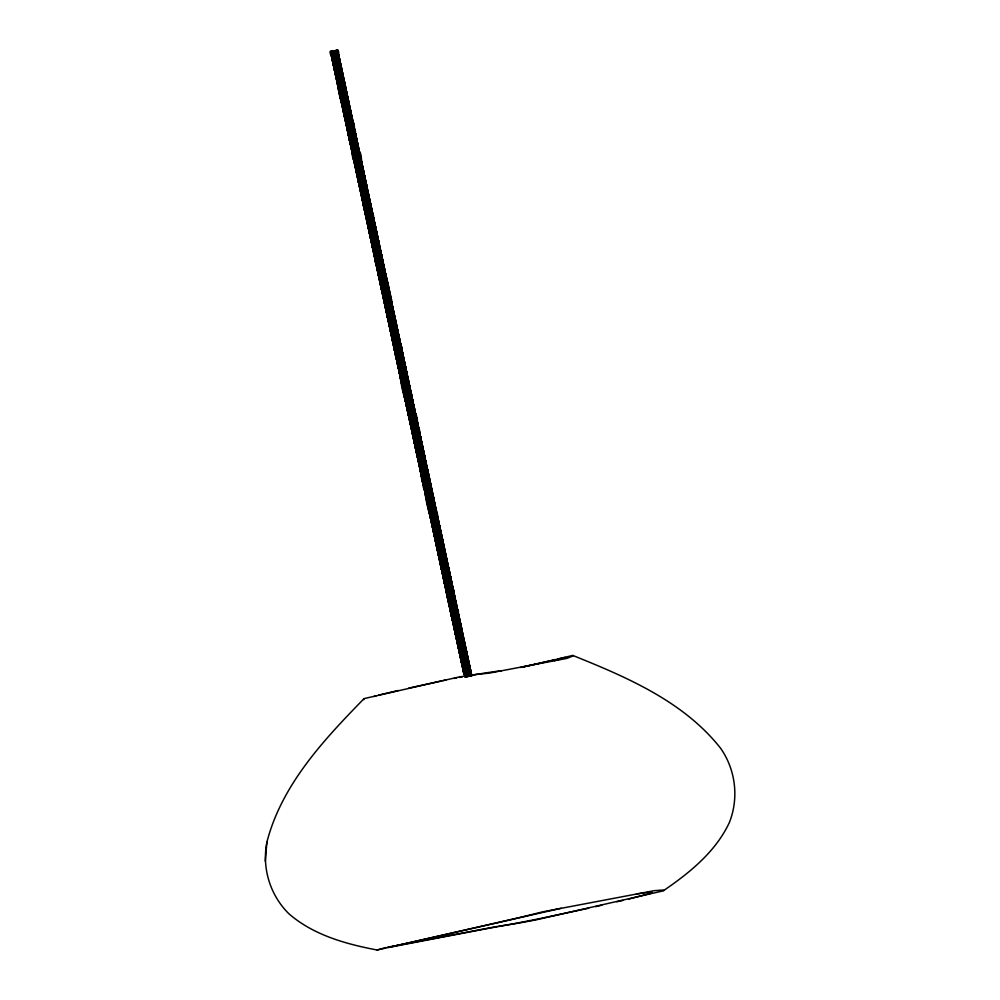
<?xml version="1.0" encoding="UTF-8"?>
<svg xmlns="http://www.w3.org/2000/svg" width="1000" height="1000" viewBox="0 0 1000 1000"><rect width="100%" height="100%" fill="white"/><g stroke="black" fill="none" stroke-linecap="round" stroke-linejoin="round"><path stroke-width="1.5" d="M663.6 890.588C689.7 872.763 715.75 851.688 729.362 822.525C739.087 798 735.688 769.663 720.5 748.112C683.575 701.413 626.862 677.175 572.925 655.5M498.387 926.287L513.987 923.888A64 3.887 -11.5 0 0 536.263 919.812L662.9 890.95A64 2.575 -9.9 0 0 662.35 890.075L654.325 890.65L543.188 911.737L526.725 915.812A64 1.65 -12.7 0 1 504.688 920.975L377.113 950C345.85 944.075 313.425 935.05 288.975 913.838C270.25 895.462 261.837 868.35 266.837 842.6L266.875 842.212C281.6 785 323.45 740.212 363.762 698.95M266.875 842.212L265.287 861.2M330.588 51.525C327.65 58.712 343.1 55.2 337.5 50.012L471.575 675.85C466.512 652.312 453.338 630.95 449.588 607.175L409.9 421.938L417.025 420.412L435.275 507.537M464 671.612L464.137 674.5L330.662 51.475L346.85 96.412L353.05 124.513L349.55 109.05L337.312 76.438L332.3 59.938L339.425 58.412L336.912 50.113L471.075 675.9M357.45 147.062L358.175 146.888L352.6 121.613L339.125 84.85L334.1 68.362L341.225 66.838L342.325 73.975M332.638 59.913L334.975 72.588L342.125 71.05L341.938 74.062M339.55 92.175L334.738 69.725L335.875 76.8L343.025 75.25L337.25 50.05L471.413 675.837M372.113 212.875L368.5 197.438L352.325 152.5L336.812 80.988L343.938 79.463L351.55 117.5M343.75 82.487L343.938 79.463L337.612 50L338.325 54.275L337.587 54.462M334.963 69.688L337.688 85.213L344.837 83.675L340.525 66.95L334.525 50.6L468.688 676.388M358.175 146.888L338.612 89.412L345.737 87.888L345.938 90.812M346.613 96.55C346.413 81.65 338.537 65.45 333.1 50.912L467.25 676.688M347.512 100.763C349.513 99.4 349.862 105.175 348.425 104.963M366.463 189.15L365.562 180.512L362.525 167.913L347.638 127.062L343.125 110.45L350.25 108.925L372.375 212.812M365.562 184.95L366.488 184.7L363.088 172.188L349.438 135.475L344.025 114.663L351.15 113.138L335 68.125L330.487 51.525L464.025 674.513L471.175 672.975L470.988 676L459.137 644.688L454.125 628.2L461.25 626.675L463.25 638.025M355.462 135.738L356.062 138.537L355.637 134.2L348.537 135.712L361.15 194.662L368.3 193.113L368.7 197.475L363.988 176.4L351.763 143.775L346.737 127.287L353.862 125.763L354.963 132.9M344.888 115.988L348.512 135.725L349.675 135.525M356.562 138.4L349.412 139.938L350.575 139.738M356.538 142.85C356.962 133.175 350.863 119.775 347.163 109.537C342.85 98.012 336.812 85.162 335.975 73.875L338.787 89.362L354.963 134.3L359.675 155.375L358.587 148.25M358.35 146.838L351.25 148.338L351.012 144.025L351.625 146.838M360.575 159.588L353.95 160.963L358.975 177.45L371.213 210.062L374.113 222.725L373.512 219.925M363.988 175C361.463 148.55 342.625 123.275 341.55 97.638M364.487 177.825L365.087 180.637L364.688 176.275L365.4 180.562M365.562 180.512L358.462 182.013L363.488 198.5L375.725 231.112L381.125 254.975C378.113 231.962 363.225 209.913 359.7 186.188L360.275 190.425L367.4 188.912L351.25 143.9L347.638 131.5L347.413 127.188M370.825 208.762C373.988 200.912 360.9 211.962 363.95 204.363L372.875 249.375L380.025 247.838L380.125 250.787L376.625 235.325L364.387 202.712L359.363 186.225L366.488 184.7M382.038 259.188L379.325 247.95L367.1 215.338L362.075 198.85L369.2 197.325L371.2 208.675M369.175 197.35L349.438 139.913M369.6 201.688L367.612 190.35M367.525 222.662L362.713 200.212L364.762 211.5L371.912 209.95L372 212.9M373.275 217.025C375.312 211.375 365.35 216.312 366.362 215.588C370.625 243.7 387.887 268.325 390.15 297.062M367.725 219.713L366.562 219.913L373.713 218.375L374.588 227.037M374.412 222.65C370.9 198.988 356.9 177.675 352.7 153.925M380.988 284.363L381 287.262L388.15 285.725L368.387 228.312L375.513 226.788L374.412 224.125M353.013 153.875L357.137 173.463L373.35 218.425L376.425 231L375.487 231.25M376.4 235.463L377.325 235.212L370.1 201.537L362.975 203.062L409.9 421.938C414.55 443.188 426.662 462.188 430.062 483.7L429.462 480.9M377.3 239.662L378.225 239.412L373.913 222.7L360.275 185.987L357.562 177.8L358.7 177.613M393.537 315.438L394.438 315.2L391.962 306.887L379.725 274.275L374.712 257.775L381.712 256.262M382.537 262.013L383.137 264.825C380.688 239.462 365.288 216.938 360.825 191.812M374.688 257.8C376.575 267.838 375 266.512 383.638 264.675L377.325 235.212L370.2 236.737L369.963 232.425L370.575 235.238M399.175 339.162L395.575 323.725L383.338 291.112L378.312 274.613L385.438 273.087L386.325 281.762M385.425 273.113L384.513 273.337M377.65 266.012L376.85 266.163L379.2 278.837L386.35 277.3L381.138 256.375L364.95 211.425L353.913 158.088M379.588 277.325L378.65 274.587L380.1 283.05L387.25 281.512L369.775 232.4L366.025 215.65M389.775 297.162C393.237 291.15 382.75 296.25 383.5 295.562M406.912 377.137L407.075 374.137L404.6 365.812L392.362 333.2L387.337 316.712L394.35 315.2M400.35 343.3L396.25 323.625L389.125 325.15L388.913 320.825L389.525 323.625M396.25 323.625L395.35 323.85M380.675 284.413L391.125 333.5L407.3 378.438L412.013 399.513L408.212 382.65L395.975 350.037L390.95 333.55L397.962 332.038M398.05 332.038L397.887 335.037M389.7 326.512L392.738 341.987L399.888 340.438L399.975 343.4M413.387 408.038C411.35 387.125 397.675 367.075 393.825 346.125C400.712 343.725 403.1 344.212 401.662 353.312M400.763 344.675L401.188 349.012L400.575 346.2M379.225 278.825L398.95 336.25L391.825 337.775L392.525 337.663L391.925 334.85L394.538 350.4L401.688 348.862L402.388 353.137L401.488 350.412M403.462 361.737L404.4 361.488L406.175 369.925L401.425 353.275L386.613 312.45L385.312 303.988L384.637 304.075L391.763 302.562L375.613 257.55L371.65 242.325L376.55 264.762M404.363 365.95C403.612 340.087 385.975 315.025 381.887 288.575M407.075 374.137L399.975 375.637L405 392.125L417.225 424.738L420.637 437.25L419.712 437.5M390.913 330.662L400.85 379.862L408 378.325L409.363 385.387M438.475 522.987L439.087 525.8L435.275 508.925L423.05 476.312L418.025 459.825L425.15 458.3L423.325 449.9L403.587 392.475L410.712 390.95L418.125 427.55M426.763 469.738C424.862 447.975 410.825 427.113 406.287 405.1C407.5 404.762 414.6 403.225 412.488 403.825M413.812 407.938L409.113 386.863L393.638 346.188M408.188 413.525L407.837 410.688L408.1 413.525L415.225 412L399.075 366.987L394.562 350.387M406.625 405.075L408.975 417.75L416.125 416.213L417.225 423.35M417 420.438L416.838 423.438M418.625 430.387L419.225 433.188C421.337 425.675 415.175 430.262 411.712 430.363C415.688 449.963 428.062 469.5 430.538 488.013M419.525 434.6L420.138 437.4C417.825 413.488 403.95 392.05 398.725 368.6L399.412 371.4L397.238 363.025L404.4 361.488M421.512 445.925L422.438 445.675L419.738 433.05M408.65 414.9L417.1 455.637L424.25 454.087L426.25 465.438M433.6 526.987L432.8 527.137L433.338 531.4L440.487 529.862L443.175 542.513L436.188 513.138L423.95 480.525L418.925 464.038L426.05 462.512L427.15 469.65M420.5 468.15C418.013 475.613 424.3 470.788 427.863 470.925C421.25 446.1 406.275 421.512 405.625 396.5M443 542.562L438.425 525.85L427.562 497.362L422.537 480.875L429.663 479.35L430.363 483.625M429.637 479.363L428.55 476.688M446.1 558.038L440.688 534.188L428.462 501.575L423.438 485.075L430.562 483.562L427.863 470.925L427.95 473.888M423.675 480.688C422.4 491.763 423.8 489.175 431.463 487.762M434.888 507.625C434.062 484.412 416.562 460.875 414.65 438.587M435.788 511.838C439.288 505.8 428.675 510.962 429.525 510.238M437.762 517.25L437.762 521.688M431.438 492.225L432.337 492L425.213 493.512L424.675 489.25C427.812 525.212 449.05 556.138 453.225 591.737L448.812 572.062L436.587 539.45L431.562 522.962L438.688 521.438L436.763 513.038L433.013 500.6L420.725 468.013L416.775 452.788M457.612 614.3C460.913 607.163 454.15 610.9 450.688 611.312C455.35 633.188 467.713 653.425 471.737 675.788L453.913 593.013L434.263 535.588L432.55 527.175L439.588 525.65L420.9 472.4M456.525 607.175L457.125 609.987L452.425 588.9L440.188 556.287L435.175 539.8L442.175 538.288M442.275 538.3L441.362 538.525M440.462 534.312L441.362 534.087L434.237 535.612L433.7 531.35L436.95 548.237L444.1 546.7L450.387 576.188L451.287 584.825M458.338 614.113L453.762 597.413L442.9 568.925L437.875 552.425L445 550.913L444.812 553.925M436.625 545.388L438.75 556.663L445.9 555.112L446.362 557.975M446.6 560.875L447.2 563.688L446.812 559.325L439.65 560.862L440.35 560.75M442.625 569.075L441.463 569.288L448.612 567.75L450.387 580.625M448.413 569.288L449.487 571.975L443.4 546.812L431.163 514.2L426.7 499.087C429.988 524.462 446.5 547.312 448.587 572.2M457.425 611.388L458.038 614.188L450.412 576.163L449.487 576.413M443.65 579.1L445.075 586.125L452.225 584.587L449.513 573.45M467.537 660.6C465.812 637.487 450.112 614.388 446 590.312C452.088 589.3 454.75 585.875 454.225 595.925M453.1 588.812L452.938 591.812M444.15 579.012L446.875 594.538L454.025 593L455.125 600.138M469.338 669.013C467.987 644.887 452.775 622.362 447.975 598.688C450.838 598.713 456.887 594.587 454.738 600.225M455.625 602.962L456.225 605.775C453.088 583.625 439.25 563.587 435.725 541.188M464.387 674.463L449.588 607.175L456.737 605.625L457.438 609.9M450.487 611.375L451.65 611.175M452.675 621.188L453.188 624.012L460.337 622.463L461.962 633.9M454.125 628.2L466.737 660.662L471.575 675.812M461.225 626.688L460.312 626.925M452.875 621.163L455 632.425L462.15 630.887L456.938 609.95L440.75 565.013L446 585.875L460.887 626.725L466.15 652.075L465.55 649.275M464.35 643.662L457.725 645.037L468.438 676.438M467.038 676.737L458.625 649.237L465.763 647.725M456.788 637.938L459.513 653.475L466.662 651.925L461.887 635.3L448.288 598.6L445.962 587.438M460.588 656.2L458.963 649.212L461.312 661.888L468.462 660.35M468.438 664.8L469.363 664.562L470.662 673.125M464.212 674.45L463.137 670.288L470.275 668.763L471.375 675.9M377.113 950L386.062 947.537M374 696.538L376.075 695.85M338.488 58.663L339.425 58.412M344.812 83.688L345.238 88.025L344.625 85.225M346.438 93.637L347.512 96.325L342.775 79.675L331.9 51.175L466.062 676.963M349.15 104.787L343.675 83.875L331.4 51.3L465.55 677.075M350.25 108.925L349.325 109.175M350.962 116.163L351.15 113.138M354.562 130.05L335 72.575M350.375 142.688L349.775 139.887L350.325 144.15L357.475 142.6M377.3 235.225L379.125 243.625L372 245.15L371.962 242.262M383.612 269.125L383.638 264.675C385.412 279.538 392.713 297.275 392.638 311.225M383.438 266.225L384.513 268.9L378.875 248.038L364.05 207.213M386.35 277.3L385.412 277.55M392.463 308.312L393.062 311.125L392.663 306.762L385.538 308.288L386.675 308.1M395.763 323.75L393.537 311L386.438 312.5L391.463 328.988L403.7 361.6L408 378.325L407.812 381.35M393.363 311.05C389.288 288.575 375.812 268.038 372.337 245.113M394.475 316.688L396.675 327.962L385.45 274.587M401.488 348.925L398.975 336.238L398.8 339.25M402.388 353.137C400.588 354.087 392.438 353.038 396.512 357.337M402.562 357.525L403.488 357.275L393.45 310.988L389.7 298.55L377.413 265.963L372.875 249.375M410.688 395.412L410.712 390.95M422.438 445.675L415.312 447.2L420.337 463.688L433.812 500.45L444.075 546.712L443.913 549.712M441.788 538.425L438.888 525.763L426.65 493.15L421.637 476.662L428.762 475.138L426.838 466.737L408.275 413.475M439.562 530.112L440.462 529.875M447.5 565.087L448.1 567.888L447.713 563.538L440.75 565.013M441.712 564.875L442.388 573.475L449.513 571.95M462.238 633.837L462.125 630.9M466.637 656.388L466.662 651.925M466.45 653.475L467.537 656.162L460.438 657.663L466.425 676.875M554.288 660.688L559.825 659.163A71.45 0.887 -14.1 0 0 565 657.438L520.513 667.487M558.112 658.925L572.275 655.525A52.025 1.737 -17 0 1 572.388 656.15L566.938 658.375L489.137 673.138L475.575 674.513M378.738 695.088L398.312 690.487M339.4 62.875L340.325 62.625L333.2 64.15L338.225 80.638L350.45 113.25L354.263 130.125C355.213 118.062 350.725 122.325 346.5 122.987M342.525 75.4L344.137 82.387L343.425 79.612M358.35 151.275L359.275 151.025L355.412 138.6L341.8 101.912L337.488 80.887M361.8 166.675C361.213 162.825 362.65 148.112 356.188 151.625C347.7 149.325 356.188 167.825 354.025 158.062M357.738 177.75L364.688 176.275M387.95 285.788L386.325 277.325M388.862 292.95L389.05 289.925L381.925 291.45L386.438 308.062L398.725 340.65L403.3 357.35M416.225 419.162C413.762 394.562 397.775 370.637 394 346.138M417.75 427.65C417.65 423.325 417.512 414.012 414.3 412.25M425.863 465.538C422.2 434.35 401.688 405.337 399.938 372.762C401.362 376.225 399.387 376.737 399.625 372.812L404.525 395.25M432.337 496.438L433.275 496.188L429.862 483.675L416.225 446.962L412.038 430.325L415.288 447.212L434.175 500.4M453.837 596.025C452.362 574.062 439.062 553.088 433.537 531.337M459.412 622.712L460.337 622.463L456.037 605.737L443.8 573.125L438.775 556.638M462.863 638.112L463.05 635.087L455.925 636.613L460.95 653.112L469.825 676.15M463.762 642.325C461.4 621.225 446.975 600.913 443.85 579.062L445.075 586.125M469.762 668.913C466.5 643.888 450.763 620.112 446.875 594.538M340.3 67.088L341.225 66.838L336.463 50.2L470.613 675.987M394.438 319.637L395.375 319.4L391.5 306.975L376.688 266.15M422.413 450.125L423.35 449.888L416.213 451.413L435.863 508.825M423.325 454.338L424.25 454.087L419.938 437.375L406.287 400.662L400.85 379.862M458.512 618.5L459.438 618.25L452.312 619.775L456.825 636.388L471.3 675.863M408.787 688.1L441.85 680.837M628.55 899.15L651.062 893.225A93.138 2.9 -11.1 0 0 644.175 892.913L636.438 893.988M595.612 906.65L601.9 905.188M522.025 667.288L555.25 659.712M561.2 908.263L388.625 947.463L490.325 927.975M588.688 908.225L537.95 919A93.138 3.525 -11.6 0 1 490.2 928M616.862 901.775L622.837 900.45M443.175 680.562L445.875 680.037M331.362 55.75L332.525 55.55M356.438 169.288L358.438 182.025L359.6 181.825M374.613 222.587L367.463 224.125L368.625 223.912M388.475 316.525L387.312 316.725M394.538 350.4L395.7 350.2M397.5 358.612L396.362 358.8L403.488 357.275L410.688 390.975M404.725 392.287L403.562 392.5M410.513 391.025L409.787 386.763L402.663 388.288L403.363 388.175L405.363 400.913L406.525 400.712M422.413 445.688L423.738 454.237L421.512 441.488L414.387 443.013L415.55 442.8M422.413 479.462C420.262 459.387 420.562 486.138 424.575 484.9M432.7 522.775L431.538 522.987M460.675 653.263L459.513 653.475M459.3 649.15L460.412 657.675L461.575 657.475M454.012 678.462L456.737 677.938M387.45 947.275L497.2 926.45M337.688 85.213C340.962 109.963 353.875 134.65 360.962 159.45L360.15 155.25M339.288 89.312L338.587 89.425M355.225 132.838C357.188 127.188 347.413 132.113 348.312 131.4M363.088 170.787L361.962 163.675L354.825 165.188L355.525 165.075M363.787 172.075L356.637 173.612L357.337 173.5M363.65 202.963L362.95 203.075L361.15 194.662M364.762 211.5L365.45 211.375M382.3 259.113L380.913 252.062L373.775 253.588L374.475 253.475M376.287 261.887L375.588 262.013L372.863 246.475M390.95 301.3C393.862 295.375 383.713 300.475 384.412 299.775M392.738 341.987L393.425 341.863M401.262 376.887L400.975 379.85M408.9 382.537L401.75 384.075L402.45 383.963M419.538 433.113L417.9 424.65L410.775 426.175L411.475 426.05M413.288 434.475L412.612 434.575L419.613 433.062M422.312 476.562L421.613 476.675L418.888 461.15M437.337 515.875C439.375 510.225 429.425 515.163 430.425 514.45M429.188 510.3L430.637 518.775L431.325 518.663M437.85 552.45L438.55 552.337M438.75 556.663L439.45 556.538M441.262 564.963L440.588 565.062L438.212 552.4M455.825 601.413L448.675 602.962L449.375 602.85M451.562 614.113L449.7 607.163M456.6 636.525L455.9 636.638L454.675 629.575L457.7 645.05L458.4 644.938M457.212 637.863L457.5 640.725L456.825 640.825L463.95 639.3L465.25 647.862L464.65 645.062M459.438 677.438L462.137 676.938M333.575 62.65L332.975 59.85L333.175 64.175L330.825 51.487L331.425 54.3M334.075 68.375L334.062 65.475M348.45 100.512L341.413 102.037M342.6 104.75L342 101.938L342.2 106.263L349.35 104.725L351.25 116.088M343.1 110.475L343.088 107.575M342.562 106.213L341.662 102L344 114.675L343.988 111.775M352.113 149.662C354.925 172.25 370.163 194.013 373.013 217.087M356.1 169.35L362.887 167.862L344.2 114.612M361.262 194.65L361.138 191.762M362.05 198.863L362.038 195.963M378.225 239.412L371.1 240.938L376.125 257.438L386.987 285.925L391.325 301.212M371.062 238.062L371.075 240.963L368.725 228.275L370.538 236.7M373 249.363L372.975 246.462M382.738 260.462L375.613 261.988L380.125 278.6L392.4 311.188L396.15 323.612M376.613 266.2L377.45 268.975L377.188 266.1M365.688 215.688L385.325 273.1L384.513 268.9L377.413 270.413L382.438 286.9L394.675 319.513L398.275 334.95M378.288 274.637L379.2 278.837M380.1 283.05L380.087 280.15M388.612 319.413L388.013 316.613L388.25 320.913L395.375 319.4L396.675 327.962M397.05 327.825L390.05 329.338L390.012 326.45M390.925 333.562L391.625 333.45L391.025 330.637M398.55 365.725L397.938 362.912L398.15 367.238L405.3 365.7M412.512 400.875L414.712 412.15L412.488 399.387L405.387 400.9L425.025 458.312M414.325 407.788L407.2 409.312L406.962 405.012L407.562 407.812M408.963 414.85L408.975 417.75M409.875 421.962L410.575 421.85L409.975 419.038M412.038 430.325L409.862 419.062M416.55 451.375L415.65 447.163L416.55 451.375L415.988 447.1L416.587 449.913M417.1 455.637L417.075 452.738M418.9 464.05L419.6 463.938L419 461.138M426.95 466.725L419.825 468.237L424.338 484.85L436.625 517.438L440.375 529.875M420.163 468.212L417.675 457M426.1 494.825L426.125 497.725L423.775 485.05L424.375 487.85M434.05 500.412L427.05 501.912L427.013 499.038M435.075 504.6C431.938 504.3 426.163 508.8 428.025 503.225L431.138 518.625L448.612 567.75M437.663 517.25L430.662 518.75L450.412 576.163M435.15 539.825L435.125 536.925M436.037 541.125L436.075 544.012L443.2 542.487L445.2 553.837L444.5 551.05M436.95 548.237L437.65 548.125L437.05 545.312M450.3 576.175L443.288 577.688L448.312 594.175L460.55 626.788L464.15 642.225M451.312 580.375L444.525 581.862M447.775 598.75L448.475 598.638L447.875 595.825L451.887 615.438L469.363 664.562M458.537 614.05C455.7 615.275 448.8 613.938 452.463 618.325M453.175 621.1L453.188 624.012M469.25 664.575L462.238 666.075L465.412 677.113M462.2 663.2L462.212 666.1L460.775 657.625L461.375 660.438M463.113 670.312L462.912 665.987L463.512 668.787M501.625 670.688L493.013 671.838A71.45 4.312 -11.1 0 0 464.825 676.45M332.275 59.962L331.725 55.7L333.537 64.112M346.637 92.088C343.762 93.312 336.987 91.988 340.562 96.363M344 114.675L343.675 111.838C347.038 134.388 359.025 154.338 364.575 176.287M352.05 117.35C348.913 117.025 343.062 121.613 345 115.975M348.512 135.725C353.162 156.762 365.288 175.987 368.7 197.475M360.175 155.238L353.025 156.775L352.788 153.912M359.338 186.238L358.8 181.975L359.4 184.788M363.85 207.288L362.938 200.175M368.363 228.337L367.825 224.075L368.425 226.875M376.425 231L369.3 232.525L374.312 249.013L386.55 281.625L389.25 292.863L388.55 290.075M377.512 270.413L375.05 257.75M386.538 312.5L384.975 304.05M406.2 369.913L399.075 371.425L418.713 428.85M406.262 405.125L405.725 400.863L407.537 409.275M420.637 437.25L413.512 438.775L414.45 441.55M409 417.738C413.8 438.925 425.462 458.212 429.462 479.412M422.512 480.887L423.475 483.638M411.138 426.112L414.412 438.55L430.562 483.562L436.975 515.975L435.95 508.837M424.312 489.312C428.913 509.862 440.475 528.737 444.3 549.625M439.462 525.662L440.288 529.925M456.737 605.625L436.975 548.225M455 632.425L454.988 629.525M461.312 661.888L465.887 677M469.15 676.287L460.438 653.225L456.262 636.575L460.475 656.225M467.725 676.587L459.7 653.4M470.425 676.025L460.05 648.9L455.025 632.413M331.562 55.688L350.138 108.938M337.887 85.15L356.45 138.412M364.787 211.475L384.425 268.9M389.312 325.075L405.5 370.025L409.812 386.75L409.787 391.2M442.163 569.175L442.537 572.013L440.925 565.025C444.288 586.575 455.988 605.612 461.125 626.688M445.1 586.1L464.738 643.525M453.387 623.938L454.6 628.075L453.888 623.888L454.487 626.7M343.812 79.475L333.8 50.763L467.95 676.538M345.625 87.9L341.875 75.462L332.45 51.05L466.613 676.838M348.325 100.525L330.975 51.4L465.125 677.175M369.988 201.55C365.225 181.838 354.55 164.025 350.675 144.088L351.587 148.3M377.2 235.225C372.45 215.512 361.775 197.7 357.9 177.763L358.5 180.575M389.837 294.15C385.138 274.925 375 257.462 370.75 238.113L371.438 240.912M400.662 344.663C395.637 324.05 384.312 305.413 380.763 284.4M404.787 365.85C401.275 342.887 387.388 322.863 384.075 299.837M408.787 382.55L391.438 333.413L387.675 316.675L389.487 325.087M412.4 399.387L392.762 341.962M416.912 420.425C411.788 399.363 400.037 380.3 396.7 358.762L398.512 367.188M421.425 441.475C416.662 421.775 405.988 403.963 402.113 384.025M453 588.8L435.65 539.675L430.087 514.513M380.462 283L379.862 280.188C383.312 302.2 396.262 321.488 400.075 343.363M439.675 560.85C443.738 583.763 457.038 603.9 460.737 626.825L458.537 615.55M330.462 51.537L336.812 80.988M337.612 50L471.775 675.788M337.413 51.55L338.013 54.35L337.425 50.062M342.225 74L339.963 62.675L335.887 50.312L470.05 676.1M356.362 139.95L357.863 146.962L357.275 142.675M358.762 151.175L360.275 158.188C356.562 135.787 343.075 116.137 339.85 93.588L340.45 96.388M361.475 163.8L362.075 166.6M362.975 170.812L362.887 167.862L364.25 174.925M365.387 182.037L365.988 184.85L365.588 181.988M370.5 205.888L371.1 208.7M389.45 294.288L390.05 297.087M391.55 304.113L392.163 306.913L391.763 302.562L392.463 306.837M393.363 312.525L393.963 315.338L393.562 312.475M397.575 332.175L398.175 334.975M398.475 336.375L399.075 339.188M402.388 354.625L402.987 357.425L402.587 354.562M405.688 370.05L403.488 358.775M406.6 374.263L407.2 377.075M407.5 378.475L408.1 381.275L406.175 369.925M410.5 392.5C415.938 398.3 400.462 393.363 405.425 399.462M411.413 396.712L412.013 399.513M416.525 420.562L417.125 423.375M417.425 424.775L418.025 427.575M420.438 438.8L421.037 441.613C417.738 419.087 403.875 399.55 400.838 376.962M425.55 462.663L426.15 465.462M426.45 466.863L427.05 469.675M430.363 485.112L430.962 487.912L430.562 485.05M433.663 500.538L431.463 489.263M434.575 504.75L435.175 507.562M435.475 508.963L436.075 511.763M439.387 527.2L439.988 530.013L439.588 527.15M442.688 542.638L440.487 531.362M443.6 546.85L444.2 549.65M446 558.075C443.537 536.888 430.288 516.388 425.8 494.888M453.525 593.15L454.125 595.95M454.425 597.35L455.025 600.163M462.55 635.237L463.15 638.05M463.45 639.45L464.05 642.25M467.362 657.688L471.262 675.925M469.387 676.237L335.238 50.45L340.863 66.888L343.225 78.188M360.637 188.925L360.037 186.125L360.412 188.975M382 288.55C383.225 296.688 380.138 284.887 380.213 283.038M394.338 346.075L395.238 350.288M397.638 361.512L397.038 358.7L397.413 361.55M400.95 376.95L401.55 379.75M425.613 492L425.012 489.188L425.575 493.462M434.637 534.087L434.038 531.287L434.412 534.138M456.9 637.925L457.5 640.725M333.837 65.525L334.438 68.325M343.462 110.412L342.863 107.613L343.212 110.463M344.663 116.025L348.575 134.275M352.488 152.513L350.438 144.137M353.688 158.125L357.6 176.363M360.913 191.8L361.512 194.6M361.812 196.012L362.413 198.812M378.35 273.175L377.75 270.375L378.413 274.625M381.662 288.612L386.475 311.062M387.375 315.275L386.775 312.462L387.438 316.712M389.787 326.5L391.05 333.55M390.688 330.7L395.5 353.15M396.4 357.362L395.8 354.562C399.1 377.113 412.375 396.8 416.325 419.137M408.738 414.888L413.55 437.337M415.35 445.763L414.75 442.95L415.412 447.2M416.863 452.775L417.463 455.588M417.762 456.987L419.025 464.038M418.663 461.188L422.575 479.438M425.875 494.862L426.488 497.675M427.688 503.288L431.6 521.525M432.5 525.737L431.9 522.925L433.4 529.95L433.137 527.075M435.5 539.763L434.9 536.962L435.262 539.812M435.812 541.175L436.413 543.975M436.712 545.375L440.625 563.625M443.625 577.65L442.488 573.488M445.737 587.475L449.637 605.712M451.45 614.138L449.95 607.112L450.6 611.362M452.35 618.337L451.75 615.538L452.413 619.788L450.288 607.05M452.95 621.15L454.45 628.162M463.475 670.25L461.675 661.838L464.025 674.513M417.212 455.625L418 459.837L417.987 456.938M466.637 651.95L467.362 656.213M465.737 647.738L466.463 652M464.825 643.525L465.562 647.788M458.512 614.062L459.837 622.612M447.512 563.6L442.938 546.9L430.662 514.312L426.15 497.713L433.275 496.188L433.975 500.462M438.663 521.462L439.387 525.725M435.05 504.625L436.175 511.737M430.538 483.575L432.762 496.337M426.925 466.737L428.05 473.862M420.613 437.275L421.337 441.538M414.3 407.812L415.625 416.35M405.275 365.712L406 369.975M404.2 361.562C400.012 338.75 386.65 318.612 383.162 295.625M389.925 294.163L391.062 301.275M382.713 260.487L383.438 264.738M378.2 239.438L378.925 243.7M374.588 222.6L375.325 226.863M366.463 184.713L367.2 188.975M361.05 159.462L362.175 166.575M346.613 92.112L347.35 96.375M345.712 87.9L346.45 92.163M343.913 79.488L345.538 87.95M338.5 54.225L340.725 66.988L338.525 55.712M462.575 666.05L463.237 670.3M458.062 645L458.725 649.25M453.55 623.95L454.212 628.2M449.038 602.913L449.487 605.737M447.238 594.487L447.9 598.737M445.65 587.487L446.087 590.325M440.012 560.812L440.462 563.65M439.113 556.6L439.775 560.85M437.975 552.438L436.938 545.337M431 518.725L431.438 521.55M409.338 417.7L410 421.95M403.025 388.237L403.675 392.488M393.088 341.925L393.75 346.175M388.575 320.887L389.237 325.138M374.137 253.538L374.8 257.787M365.125 211.438L365.775 215.688M361.725 196.025L362.175 198.85M357 173.562L357.438 176.388M355.188 165.138C359.325 190.925 375.062 213.388 377.725 239.562L376.425 232.5M349.538 139.925L349.212 135.612M347.975 131.463L348.413 134.3M346.163 123.05L346.825 127.3M338.05 85.162L338.713 89.412M333.75 65.537L334.2 68.362M468.263 660.413L468.862 664.7M467.562 657.638L467.962 660.5M461.95 630.95L462.35 633.812M428.562 475.213L429.15 479.5M421.538 442.962L421.938 445.825M406.9 374.188L407.3 377.038M384.538 270.375L384.938 273.238M375.513 228.287L375.913 231.15M356.562 139.887L356.962 142.75M350.95 113.212L351.35 116.062M347.55 97.8L348.837 104.862L347.537 96.3L340.412 97.825L341.35 100.6L341.087 97.725M339.225 58.487L339.812 62.775M461.112 657.562L461.488 660.413M444.862 581.8L445.438 586.075M443.062 573.375L443.438 576.225M424.113 484.988L424.487 487.837M423.212 480.775L423.587 483.625M415.087 442.887L415.462 445.737M414.188 438.688L414.562 441.525M408.062 410.637L408.438 413.488M406.062 400.8L406.438 403.65M405.163 396.587L405.538 399.438M399.038 368.55L399.412 371.4M387.113 312.4L387.488 315.25M386.213 308.188L386.587 311.038M378.988 274.525L379.562 278.788M378.088 270.312L378.462 273.163M369.062 228.212L369.438 231.062M368.162 224.013L368.537 226.85M359.137 181.912L359.513 184.762M350.112 139.825L350.487 142.675M332.062 55.637L332.45 58.487M331.163 51.425L331.538 54.275M464.513 645.1L464.825 647.962M455.487 603L455.8 605.875M446.463 560.913L446.775 563.787M400.438 346.238L400.763 349.113M380.425 252.188L380.75 255.062M379.525 247.987L379.85 250.863M352.45 121.7L352.775 124.575M344.487 85.262L344.812 88.125M392.238 334.787L392.525 337.663M364.263 204.3L364.55 207.175M363.913 699.575A52.025 3.538 -7.2 0 1 364.312 698.55L457.875 677.237A52.025 5.888 -10.8 0 1 475.5 674.55"/></g></svg>
